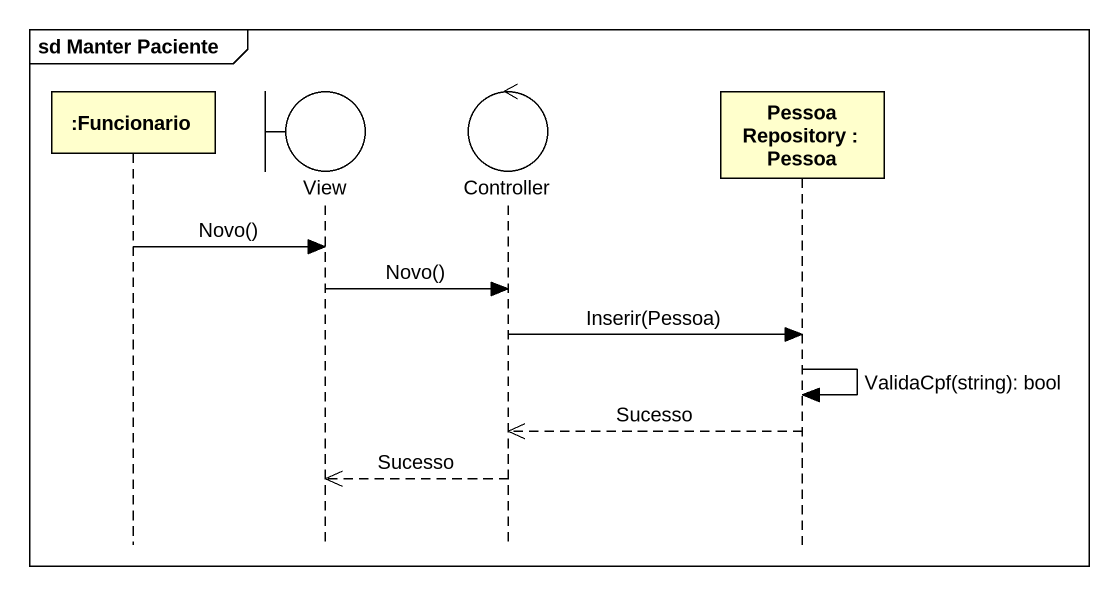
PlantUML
@startuml
mainframe sd Manter Paciente
hide footbox
participant ":Funcionario" as Funcionario
boundary View
control Controller
participant "PessoaRepository : Pessoa" as PessoaRepository

Funcionario -> View : Novo()
View -> Controller : Novo()
Controller -> PessoaRepository : Inserir(Pessoa)
PessoaRepository -> PessoaRepository : ValidaCpf(string): bool
PessoaRepository -->> Controller : Sucesso
Controller -->> View : Sucesso
@enduml
